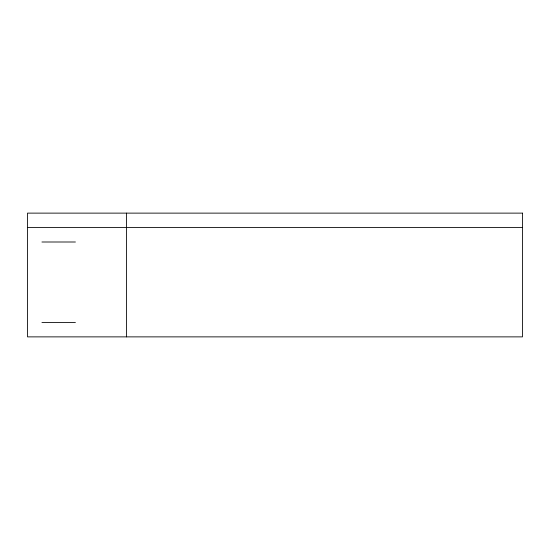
<?xml version="1.0" encoding="UTF-8"?>
<svg xmlns="http://www.w3.org/2000/svg" width="550" height="550" viewBox="0 0 550 550"><rect width="100%" height="100%" fill="white"/><g stroke="black" fill="none" stroke-linecap="round" stroke-linejoin="round"><path stroke-width="0.82" d="M27.5 227.562L522.5 227.562M41.938 242L75.419 242M41.938 322.438L75.419 322.438M126.5 213.125L126.5 336.875M522.5 213.125L27.5 213.125L27.5 336.875L522.5 336.875L522.5 213.125"/></g></svg>
